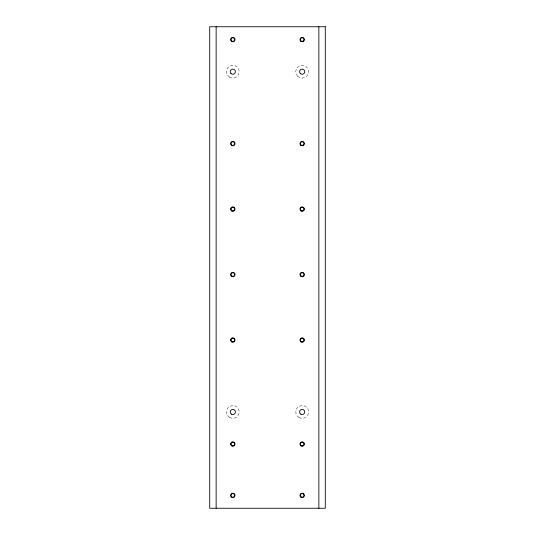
<?xml version="1.0" encoding="UTF-8"?>
<svg xmlns="http://www.w3.org/2000/svg" width="535" height="535" viewBox="0 0 535 535"><rect width="100%" height="100%" fill="white"/><g stroke="black" fill="none" stroke-linecap="round" stroke-linejoin="round"><path stroke-width="0.4" stroke-dasharray="2.67 2.01" d="M229.548 77.207A6.42 6.42 0 0 0 239.252 71.777A6.42 6.42 0 0 0 229.696 66.086A6.42 6.42 0 0 0 229.548 77.207M229.622 417.507A6.42 6.42 0 0 0 239.252 411.95A6.42 6.42 0 0 0 229.622 406.393A6.42 6.42 0 0 0 229.622 417.507M298.958 417.507A6.42 6.42 0 0 0 308.588 411.95A6.42 6.42 0 0 0 298.958 406.393A6.42 6.42 0 0 0 298.958 417.507M297.627 76.231A6.42 6.42 0 0 0 308.367 73.349A6.42 6.42 0 0 0 300.51 65.491A6.42 6.42 0 0 0 297.627 76.231"/><path stroke-width="0.8" d="M318.86 26.75L318.86 508.25M216.14 26.75L216.14 508.25M325.28 26.75L209.72 26.75L209.72 508.25L325.28 508.25L325.28 26.75M231.561 341.317A1.799 1.799 0 0 0 234.571 340.514A1.799 1.799 0 0 0 232.364 338.307A1.799 1.799 0 0 0 231.561 341.317M231.561 210.349A1.799 1.799 0 0 0 234.571 209.546A1.799 1.799 0 0 0 232.364 207.339A1.799 1.799 0 0 0 231.561 210.349M231.936 276.12A1.799 1.799 0 0 0 234.631 274.562A1.799 1.799 0 0 0 231.936 273.004A1.799 1.799 0 0 0 231.936 276.12M231.561 144.865A1.799 1.799 0 0 0 234.571 144.062A1.799 1.799 0 0 0 232.364 141.855A1.799 1.799 0 0 0 231.561 144.865M231.561 496.681A1.799 1.799 0 0 0 234.571 495.878A1.799 1.799 0 0 0 232.364 493.671A1.799 1.799 0 0 0 231.561 496.681M231.936 41.148A1.799 1.799 0 0 0 234.631 39.59A1.799 1.799 0 0 0 231.936 38.032A1.799 1.799 0 0 0 231.936 41.148M231.548 414.177A2.568 2.568 0 0 0 235.4 411.95A2.568 2.568 0 0 0 231.548 409.723A2.568 2.568 0 0 0 231.548 414.177M231.561 445.321A1.799 1.799 0 0 0 234.571 444.518A1.799 1.799 0 0 0 232.364 442.311A1.799 1.799 0 0 0 231.561 445.321M231.013 73.509A2.568 2.568 0 0 0 235.313 72.352A2.568 2.568 0 0 0 232.17 69.209A2.568 2.568 0 0 0 231.013 73.509M300.884 414.177A2.568 2.568 0 0 0 304.736 411.95A2.568 2.568 0 0 0 300.884 409.723A2.568 2.568 0 0 0 300.884 414.177M300.349 73.509A2.568 2.568 0 0 0 304.649 72.352A2.568 2.568 0 0 0 301.506 69.209A2.568 2.568 0 0 0 300.349 73.509M231.287 496.955A2.18 2.18 0 0 0 234.939 495.972A2.18 2.18 0 0 0 232.27 493.303A2.18 2.18 0 0 0 231.287 496.955M300.623 496.955A2.18 2.18 0 0 0 304.275 495.972A2.18 2.18 0 0 0 301.606 493.303A2.18 2.18 0 0 0 300.623 496.955M231.287 445.595A2.18 2.18 0 0 0 234.939 444.612A2.18 2.18 0 0 0 232.27 441.943A2.18 2.18 0 0 0 231.287 445.595M301.078 445.943A2.18 2.18 0 0 0 304.348 444.05A2.18 2.18 0 0 0 301.078 442.157A2.18 2.18 0 0 0 301.078 445.943M231.742 341.939A2.18 2.18 0 0 0 235.012 340.046A2.18 2.18 0 0 0 231.742 338.153A2.18 2.18 0 0 0 231.742 341.939M301.078 341.939A2.18 2.18 0 0 0 304.348 340.046A2.18 2.18 0 0 0 301.078 338.153A2.18 2.18 0 0 0 301.078 341.939M231.742 276.455A2.18 2.18 0 0 0 235.012 274.562A2.18 2.18 0 0 0 231.742 272.669A2.18 2.18 0 0 0 231.742 276.455M301.078 276.455A2.18 2.18 0 0 0 304.348 274.562A2.18 2.18 0 0 0 301.078 272.669A2.18 2.18 0 0 0 301.078 276.455M301.078 41.483A2.18 2.18 0 0 0 304.348 39.59A2.18 2.18 0 0 0 301.078 37.697A2.18 2.18 0 0 0 301.078 41.483M231.287 41.135A2.18 2.18 0 0 0 234.939 40.152A2.18 2.18 0 0 0 232.27 37.483A2.18 2.18 0 0 0 231.287 41.135M231.287 145.139A2.18 2.18 0 0 0 234.939 144.156A2.18 2.18 0 0 0 232.27 141.487A2.18 2.18 0 0 0 231.287 145.139M300.623 145.139A2.18 2.18 0 0 0 304.275 144.156A2.18 2.18 0 0 0 301.606 141.487A2.18 2.18 0 0 0 300.623 145.139M301.078 210.971A2.18 2.18 0 0 0 304.348 209.078A2.18 2.18 0 0 0 301.078 207.185A2.18 2.18 0 0 0 301.078 210.971M231.742 210.971A2.18 2.18 0 0 0 235.012 209.078A2.18 2.18 0 0 0 231.742 207.185A2.18 2.18 0 0 0 231.742 210.971M300.897 496.681A1.799 1.799 0 0 0 303.907 495.878A1.799 1.799 0 0 0 301.7 493.671A1.799 1.799 0 0 0 300.897 496.681M300.897 445.321A1.799 1.799 0 0 0 303.907 444.518A1.799 1.799 0 0 0 301.7 442.311A1.799 1.799 0 0 0 300.897 445.321M301.272 341.604A1.799 1.799 0 0 0 303.967 340.046A1.799 1.799 0 0 0 301.272 338.488A1.799 1.799 0 0 0 301.272 341.604M301.272 276.12A1.799 1.799 0 0 0 303.967 274.562A1.799 1.799 0 0 0 301.272 273.004A1.799 1.799 0 0 0 301.272 276.12M301.272 210.636A1.799 1.799 0 0 0 303.967 209.078A1.799 1.799 0 0 0 301.272 207.52A1.799 1.799 0 0 0 301.272 210.636M301.272 145.152A1.799 1.799 0 0 0 303.967 143.594A1.799 1.799 0 0 0 301.272 142.036A1.799 1.799 0 0 0 301.272 145.152M300.951 40.914A1.799 1.799 0 0 0 303.92 39.985A1.799 1.799 0 0 0 301.633 37.871A1.799 1.799 0 0 0 300.951 40.914"/></g></svg>
